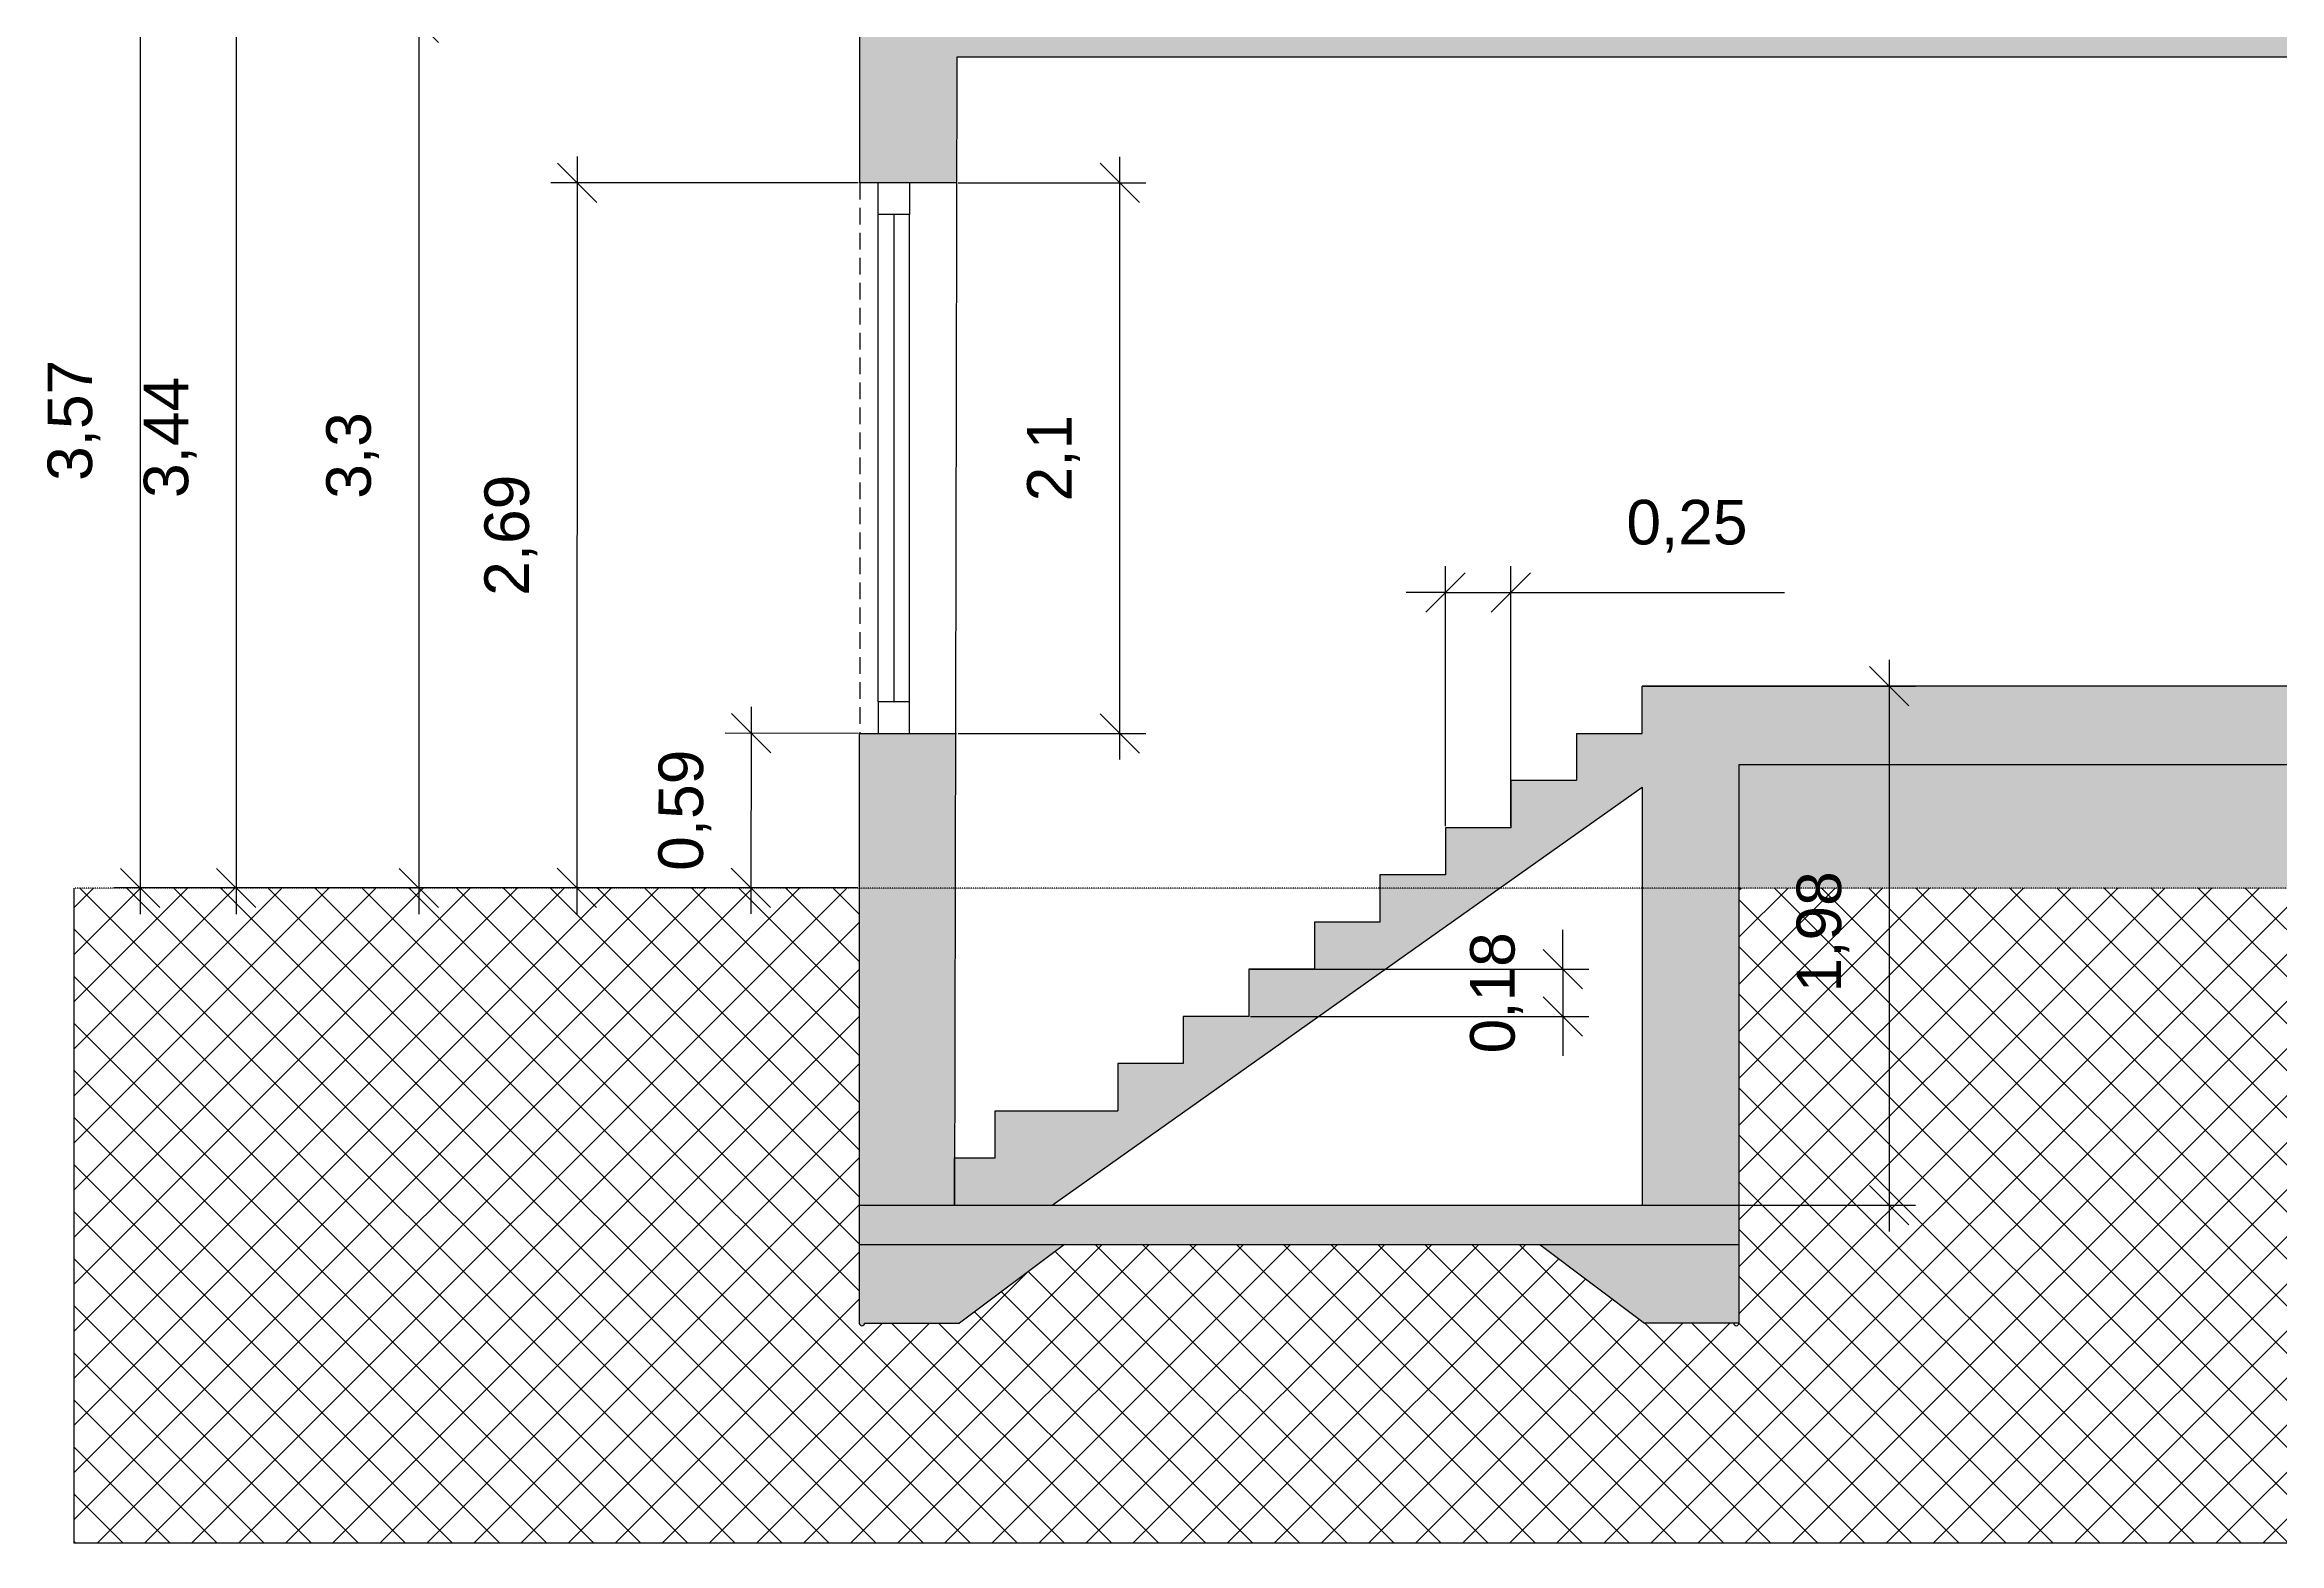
# Model space of a CAD drawing. Header units: millimetres. Extents: x -60009 to 113281, y -58228 to 411188.
# Drawn here: x 37916 to 46442, y 59310 to 65028 of the extents above; entities that cross this region are included whole.
import ezdxf

# ---------------------------------------------------------------- set-up
doc = ezdxf.new("R2010")
doc.units = ezdxf.units.MM
doc.linetypes.add('ACAD_ISO03W100', pattern=[30, 12, -18])
doc.linetypes.add('HIDDEN', pattern=[9.525, 6.35, -3.175])
doc.layers.get('0').update_dxf_attribs({"color": 1})
doc.layers.add('Grundritningar', color=1, linetype='Continuous')
doc.layers.add('Mått', color=4, linetype='Continuous')
doc.styles.get("Standard").update_dxf_attribs({"font": 'Arial.ttf', "height": 170})
doc.dimstyles.new('Egen dimension', dxfattribs={"dimscale": 10, "dimtxt": 2.5, "dimasz": 15, "dimexe": 10, "dimexo": 0.625, "dimgap": 15, "dimtad": 1, "dimlfac": 0.001, "dimtxsty": 'Standard', "dimblk": 'OBLIQUE', "dimblk1": 'OBLIQUE', "dimblk2": 'OBLIQUE', "dimcen": 20, "dimdle": 10, "dimadec": 0, "dimazin": 0, "dimtfac": 1, "dimtmove": 0, "dimatfit": 3, "dimldrblk": 'OPEN90', "dimfxl": 1, "dimarcsym": 0})

# ---------------------------------------------------------------- blocks, each defined once
blk = doc.blocks.new('_Oblique')
at = {"color": 0, "linetype": 'ByBlock', "lineweight": -2}
blk.add_line((-0.5, -0.5), (0.5, 0.5), dxfattribs=at)
blk = doc.blocks.new('*D222')
at = {"layer": 'Defpoints', "color": 0, "transparency": 16777216}
for p in [(41395.7, 64500.4), (42017.6, 64500.4), (41395.7, 62400.4)]:
    blk.add_point(p, dxfattribs=at)
at = {"layer": 'Mått', "color": 0, "lineweight": -2, "transparency": 16777216}
for p, q in [((42017.6, 62300.4), (42017.6, 64600.4)), ((41401.9, 64500.4), (42117.6, 64500.4)), ((41401.9, 62400.4), (42117.6, 62400.4))]:
    blk.add_line(p, q, dxfattribs=at)
at = {"layer": 'Mått', "color": 0, "lineweight": -2, "transparency": 16777216, "xscale": 150, "yscale": 150, "zscale": 150}
for p, rotation in [((42017.6, 64500.4), 90), ((42017.6, 62400.4), 270)]:
    blk.add_blockref('_Oblique', p, dxfattribs=dict(at, rotation=rotation))
at = {"layer": 'Mått', "color": 0, "transparency": 16777216, "insert": (41765.2, 63450.4), "char_height": 170, "attachment_point": 5, "rotation": 90}
blk.add_mtext('2,1', dxfattribs=at)
blk = doc.blocks.new('_Open90')
at = {"color": 0, "linetype": 'ByBlock', "lineweight": -2}
for p, q in [((0, 0), (-1, 0)), ((-0.5, 0.5), (0, 0)), ((0, 0), (-0.5, -0.5))]:
    blk.add_line(p, q, dxfattribs=at)
blk = doc.blocks.new('*D224')
at = {"layer": 'Defpoints', "color": 0, "transparency": 16777216}
for p in [(43167, 65378.7), (38280.4, 61810.4), (41024.3, 61810.4)]:
    blk.add_point(p, dxfattribs=at)
at = {"layer": 'Mått', "color": 0, "lineweight": -2, "transparency": 16777216}
for p, q in [((38280.4, 65478.7), (38280.4, 61710.4)), ((43160.7, 65378.7), (38180.4, 65378.7)), ((41018.1, 61810.4), (38180.4, 61810.4))]:
    blk.add_line(p, q, dxfattribs=at)
at = {"layer": 'Mått', "color": 0, "lineweight": -2, "transparency": 16777216, "xscale": 150, "yscale": 150, "zscale": 150}
for p, rotation in [((38280.4, 65378.7), 90), ((38280.4, 61810.4), 270)]:
    blk.add_blockref('_Oblique', p, dxfattribs=dict(at, rotation=rotation))
at = {"layer": 'Mått', "color": 0, "transparency": 16777216, "insert": (38028, 63594.5), "char_height": 170, "attachment_point": 5, "rotation": 90}
blk.add_mtext('3,57', dxfattribs=at)
blk = doc.blocks.new('*D225')
at = {"layer": 'Defpoints', "color": 0, "transparency": 16777216}
for p in [(40727, 65248.7), (38647.4, 61810.4), (41024.3, 61810.4)]:
    blk.add_point(p, dxfattribs=at)
at = {"layer": 'Mått', "color": 0, "lineweight": -2, "transparency": 16777216}
for p, q in [((38647.4, 65348.7), (38647.4, 61710.4)), ((40720.7, 65248.7), (38547.4, 65248.7)), ((41018.1, 61810.4), (38547.4, 61810.4))]:
    blk.add_line(p, q, dxfattribs=at)
at = {"layer": 'Mått', "color": 0, "lineweight": -2, "transparency": 16777216, "xscale": 150, "yscale": 150, "zscale": 150}
for p, rotation in [((38647.4, 65248.7), 90), ((38647.4, 61810.4), 270)]:
    blk.add_blockref('_Oblique', p, dxfattribs=dict(at, rotation=rotation))
at = {"layer": 'Mått', "color": 0, "transparency": 16777216, "insert": (38395, 63529.5), "char_height": 170, "attachment_point": 5, "rotation": 90}
blk.add_mtext('3,44', dxfattribs=at)
blk = doc.blocks.new('*D226')
at = {"layer": 'Defpoints', "color": 0, "transparency": 16777216}
for p in [(40727, 65110.4), (39343.8, 61810.4), (41024.3, 61810.4)]:
    blk.add_point(p, dxfattribs=at)
at = {"layer": 'Mått', "color": 0, "lineweight": -2, "transparency": 16777216}
for p, q in [((39343.8, 65210.4), (39343.8, 61710.4)), ((40720.7, 65110.4), (39243.8, 65110.4)), ((41018.1, 61810.4), (39243.8, 61810.4))]:
    blk.add_line(p, q, dxfattribs=at)
at = {"layer": 'Mått', "color": 0, "lineweight": -2, "transparency": 16777216, "xscale": 150, "yscale": 150, "zscale": 150}
for p, rotation in [((39343.8, 65110.4), 90), ((39343.8, 61810.4), 270)]:
    blk.add_blockref('_Oblique', p, dxfattribs=dict(at, rotation=rotation))
at = {"layer": 'Mått', "color": 0, "transparency": 16777216, "insert": (39091.4, 63460.4), "char_height": 170, "attachment_point": 5, "rotation": 90}
blk.add_mtext('3,3', dxfattribs=at)
blk = doc.blocks.new('*D227')
at = {"layer": 'Defpoints', "color": 0, "transparency": 16777216}
for p in [(41025.7, 64500.4), (39946.4, 61810.9), (41024.3, 61810.4)]:
    blk.add_point(p, dxfattribs=at)
at = {"layer": 'Mått', "color": 0, "lineweight": -2, "transparency": 16777216}
for p, q in [((39947.8, 64600.9), (39946.4, 61710.9)), ((41019.4, 64500.4), (39847.7, 64501)), ((41018.1, 61810.4), (39846.4, 61811))]:
    blk.add_line(p, q, dxfattribs=at)
at = {"layer": 'Mått', "color": 0, "lineweight": -2, "transparency": 16777216, "xscale": 150, "yscale": 150, "zscale": 150}
for p, rotation in [((39947.7, 64500.9), 89.97150718823626), ((39946.4, 61810.9), 269.9715071882363)]:
    blk.add_blockref('_Oblique', p, dxfattribs=dict(at, rotation=rotation))
at = {"layer": 'Mått', "color": 0, "transparency": 16777216, "insert": (39694.7, 63156), "char_height": 170, "attachment_point": 5, "rotation": 89.97151}
blk.add_mtext('2,69', dxfattribs=at)
blk = doc.blocks.new('*D228')
at = {"layer": 'Defpoints', "color": 0, "transparency": 16777216}
for p in [(41025.7, 62400.4), (40610.6, 61811.3), (41024.3, 61810.4)]:
    blk.add_point(p, dxfattribs=at)
at = {"layer": 'Mått', "color": 0, "lineweight": -2, "transparency": 16777216}
for p, q in [((40612.2, 62501.3), (40610.4, 61711.3)), ((41019.4, 62400.4), (40512, 62401.5)), ((41018.1, 61810.4), (40510.6, 61811.5))]:
    blk.add_line(p, q, dxfattribs=at)
at = {"layer": 'Mått', "color": 0, "lineweight": -2, "transparency": 16777216, "xscale": 150, "yscale": 150, "zscale": 150}
for p, rotation in [((40612, 62401.3), 89.87009230741623), ((40610.6, 61811.3), 269.8700923074163)]:
    blk.add_blockref('_Oblique', p, dxfattribs=dict(at, rotation=rotation))
at = {"layer": 'Mått', "color": 0, "transparency": 16777216, "insert": (40358.9, 62106.9), "char_height": 170, "attachment_point": 5, "rotation": 89.87009}
blk.add_mtext('0,59', dxfattribs=at)
blk = doc.blocks.new('*D231')
at = {"layer": 'Defpoints', "color": 0, "transparency": 16777216}
for p in [(44010.4, 62580.4), (44010.4, 60600.4), (44953.3, 60600.4)]:
    blk.add_point(p, dxfattribs=at)
at = {"layer": 'Mått', "color": 0, "lineweight": -2, "transparency": 16777216}
for p, q in [((44953.3, 62680.4), (44953.3, 60500.4)), ((44016.6, 62580.4), (45053.3, 62580.4)), ((44016.6, 60600.4), (45053.3, 60600.4))]:
    blk.add_line(p, q, dxfattribs=at)
at = {"layer": 'Mått', "color": 0, "lineweight": -2, "transparency": 16777216, "xscale": 150, "yscale": 150, "zscale": 150}
for p, rotation in [((44953.3, 62580.4), 90), ((44953.3, 60600.4), 270)]:
    blk.add_blockref('_Oblique', p, dxfattribs=dict(at, rotation=rotation))
at = {"layer": 'Mått', "color": 0, "transparency": 16777216, "insert": (44700.9, 61643.1), "char_height": 170, "attachment_point": 5, "rotation": 90}
blk.add_mtext('1,98', dxfattribs=at)
blk = doc.blocks.new('*D232')
at = {"layer": 'Defpoints', "color": 0, "transparency": 16777216}
for p in [(43510.4, 62937.9), (43260.4, 62040.4), (43510.4, 62040.4)]:
    blk.add_point(p, dxfattribs=at)
at = {"layer": 'Mått', "color": 0, "lineweight": -2, "transparency": 16777216}
for p, q in [((43260.4, 62046.6), (43260.4, 63037.9)), ((43510.4, 62046.6), (43510.4, 63037.9)), ((43260.4, 62937.9), (43110.4, 62937.9)), ((43260.4, 62937.9), (43510.4, 62937.9)), ((43510.4, 62937.9), (44553.4, 62937.9))]:
    blk.add_line(p, q, dxfattribs=at)
at = {"layer": 'Mått', "color": 0, "lineweight": -2, "transparency": 16777216, "xscale": 150, "yscale": 150, "zscale": 150}
blk.add_blockref('_Oblique', (43260.4, 62937.9), dxfattribs=at)
at = {"layer": 'Mått', "color": 0, "lineweight": -2, "transparency": 16777216, "xscale": 150, "yscale": 150, "zscale": 150, "rotation": 180}
blk.add_blockref('_Oblique', (43510.4, 62937.9), dxfattribs=at)
at = {"layer": 'Mått', "color": 0, "transparency": 16777216, "insert": (44181.9, 63190.3), "char_height": 170, "attachment_point": 5}
blk.add_mtext('0,25', dxfattribs=at)
blk = doc.blocks.new('*D233')
at = {"layer": 'Defpoints', "color": 0, "transparency": 16777216}
for p in [(42510.4, 61500.4), (42510.4, 61320.4), (43707.7, 61320.4)]:
    blk.add_point(p, dxfattribs=at)
at = {"layer": 'Mått', "color": 0, "lineweight": -2, "transparency": 16777216}
for p, q in [((43707.7, 61500.4), (43707.7, 61650.4)), ((42516.6, 61500.4), (43807.7, 61500.4)), ((43707.7, 61500.4), (43707.7, 61320.4)), ((42516.6, 61320.4), (43807.7, 61320.4)), ((43707.7, 61320.4), (43707.7, 61170.4))]:
    blk.add_line(p, q, dxfattribs=at)
at = {"layer": 'Mått', "color": 0, "lineweight": -2, "transparency": 16777216, "xscale": 150, "yscale": 150, "zscale": 150}
for p, rotation in [((43707.7, 61500.4), 270), ((43707.7, 61320.4), 90)]:
    blk.add_blockref('_Oblique', p, dxfattribs=dict(at, rotation=rotation))
at = {"layer": 'Mått', "color": 0, "transparency": 16777216, "insert": (43455.3, 61410.4), "char_height": 170, "attachment_point": 5, "rotation": 90}
blk.add_mtext('0,18', dxfattribs=at)

msp = doc.modelspace()

# ---------------------------------------------------------------- hatches: boundary and pattern name
at = {"layer": 'Grundritningar'}
h = msp.add_hatch(dxfattribs=at)
h.set_pattern_fill('AR-CONC', color=256)
h.paths.add_polyline_path([(49936.989, 62280.381), (44380.38, 62280.381), (44380.38, 61810.381), (49936.989, 61810.381), (49936.989, 61910.381)])
h.paths.add_polyline_path([(51975.145, 71906.799), (47475.145, 71906.799), (47475.145, 71456.799), (51975.145, 71456.799)])
h = msp.add_hatch(color=256, dxfattribs=at)
h.dxf.hatch_style = 1
h.paths.add_polyline_path([(50606.989, 65248.665), (48166.993, 65378.665), (45666.993, 65378.665), (43166.993, 65378.665), (40726.989, 65248.665), (40726.989, 65110.381), (41025.652, 65110.381), (41025.652, 64500.381), (41395.652, 64500.381), (41396.704, 64980.381), (49936.989, 64980.381), (49936.989, 62400.381), (49936.989, 62100.381), (49936.989, 61910.381), (49936.989, 61810.381), (50306.989, 61810.381), (50306.989, 65098.665), (50606.989, 65098.665)])
h.paths.add_polyline_path([(50306.989, 61810.381), (49936.989, 61810.381), (49936.989, 61040.381), (49786.989, 61040.381), (49786.989, 60740.381), (50456.989, 60740.381), (50456.989, 61025.966, 0.32282281), (50443.314, 61044.94), (50306.989, 61090.381)])
h.paths.add_polyline_path([(49936.989, 62400.381), (49936.989, 62580.381), (44010.38, 62580.382), (44010.38, 62400.382), (43760.38, 62400.382), (43760.38, 62220.382), (43510.38, 62220.382), (43510.38, 62040.382), (43260.38, 62040.382), (43260.38, 61860.382), (43010.38, 61860.382), (43010.38, 61810.381), (43467.741, 61810.381), (44010.38, 62194.947), (44010.38, 61810.381), (44380.38, 61810.381), (44380.38, 62280.381), (49936.989, 62280.381)], flags=17)
h.paths.add_polyline_path([(44380.38, 61810.381), (44010.38, 61810.381), (44010.38, 60600.381), (44380.38, 60600.381)])
h.paths.add_polyline_path([(44380.38, 60600.381), (44010.38, 60600.381), (41024.314, 60600.381), (41024.314, 60450.381), (44380.38, 60450.381)])
h.paths.add_polyline_path([(44380.38, 60450.381), (43620.38, 60450.381), (44020.38, 60150.381), (44380.38, 60150.381)])
h.paths.add_polyline_path([(41806.989, 60450.381), (41024.314, 60450.381), (41024.314, 60150.381, 1), (41044.314, 60150.381), (41406.989, 60150.381)])
h.paths.add_polyline_path([(41389.752, 61810.381), (41024.314, 61810.381), (41024.314, 60600.381), (41387.099, 60600.381), (41387.099, 60600.518), (41387.099, 60780.382), (41387.494, 60780.382)])
h.paths.add_polyline_path([(43467.741, 61810.381), (43010.38, 61810.381), (43010.38, 61680.382), (42760.38, 61680.382), (42760.38, 61500.382), (42510.38, 61500.382), (42510.38, 61320.382), (42260.38, 61320.382), (42260.38, 61140.382), (42010.38, 61140.382), (42010.38, 60960.382), (41542.907, 60960.382), (41542.907, 60780.382), (41387.494, 60780.382), (41387.099, 60600.518), (41387.099, 60600.381), (41760.379, 60600.381)])
h = msp.add_hatch(color=256, dxfattribs=at)
h.dxf.hatch_style = 1
h.paths.add_polyline_path([(41391.046, 62400.381), (41024.314, 62400.381), (41024.314, 61810.381), (41389.752, 61810.381)])
h = msp.add_hatch(dxfattribs=at)
h.set_pattern_fill('ANSI37', color=256, scale=40)
h.paths.add_polyline_path([(54966.989, 61810.381), (50306.989, 61810.381), (50306.989, 61090.381), (50443.314, 61044.94, -0.32282281), (50456.989, 61025.966), (50456.989, 60740.381, -1), (50436.989, 60740.381), (49786.989, 60740.381), (49786.989, 61040.381), (49936.989, 61040.381), (49936.989, 61810.381), (44380.38, 61810.381), (44380.38, 60450.381), (44380.38, 60150.381, -1), (44360.38, 60150.381), (44020.38, 60150.381), (43620.38, 60450.381), (41806.989, 60450.381), (41406.989, 60150.381), (41044.314, 60150.381, -1), (41024.314, 60150.381), (41024.314, 61810.381), (38026.989, 61810.381), (38026.989, 59310.381), (54966.989, 59310.381)])
h.paths.add_polyline_path([(44861.362, 61361.757), (44861.362, 61908.285), (44511.066, 61908.285), (44511.066, 61361.757)], flags=9)

# ---------------------------------------------------------------- linework, layer by layer
for p, q in [((41025.652, 64500.381), (41025.652, 65110.381)), ((41396.704, 64980.381), (41387.099, 60600.381)), ((49936.989, 64980.381), (41396.375, 64980.381)), ((41395.652, 64500.381), (41025.652, 64500.381)), ((41395.652, 64500.381), (41025.652, 64500.381)), ((41095.652, 62520.381), (41095.652, 64500.381)), ((41215.652, 64500.381), (41215.652, 64380.381)), ((41215.652, 64380.381), (41095.652, 64380.381)), ((41215.652, 64380.381), (41155.652, 64380.381)), ((41155.652, 64380.381), (41155.652, 62520.381)), ((41215.652, 62520.381), (41215.652, 64380.381)), ((44010.38, 62400.382), (44010.38, 62580.382)), ((41155.652, 62520.381), (41095.652, 62520.381)), ((41095.652, 62520.381), (41095.652, 62400.381)), ((41215.652, 62520.381), (41155.652, 62520.381)), ((41215.652, 62400.381), (41215.652, 62520.381)), ((41024.314, 62400.381), (41024.314, 60150.381)), ((41025.652, 62400.381), (41395.652, 62400.381)), ((41095.652, 62400.381), (41215.652, 62400.381)), ((43760.38, 62400.382), (43760.38, 62220.382)), ((43760.38, 62400.382), (44010.38, 62400.382)), ((44380.38, 62280.381), (44380.38, 60450.381)), ((49936.989, 62280.381), (44380.38, 62280.381)), ((41760.38, 60600.382), (44010.38, 62194.947)), ((43760.38, 62220.382), (43510.38, 62220.382)), ((43510.38, 62220.382), (43510.38, 62040.382)), ((44010.38, 62194.947), (44010.38, 60600.382)), ((43510.38, 62040.382), (43260.38, 62040.382)), ((43260.38, 62040.382), (43260.38, 61860.382)), ((38026.989, 61810.381), (38026.989, 59310.381)), ((43260.38, 61860.382), (43010.38, 61860.382)), ((43010.38, 61860.382), (43010.38, 61680.382)), ((43010.38, 61680.382), (42760.38, 61680.382)), ((42760.38, 61680.382), (42760.38, 61500.382)), ((42760.38, 61500.382), (42510.38, 61500.382)), ((42510.38, 61500.382), (42510.38, 61320.382)), ((42510.38, 61320.382), (42260.38, 61320.382)), ((42260.38, 61320.382), (42260.38, 61140.382)), ((42260.38, 61140.382), (42010.38, 61140.382)), ((42010.38, 61140.382), (42010.38, 60960.382)), ((41542.907, 60780.382), (41542.907, 60960.382)), ((41542.907, 60960.382), (42010.38, 60960.382)), ((41387.099, 60600.382), (41387.099, 60780.382)), ((41387.099, 60780.382), (41542.907, 60780.382)), ((41025.652, 60600.381), (44380.38, 60600.381)), ((44010.38, 60600.381), (44380.38, 60600.381)), ((41025.652, 60450.381), (44380.38, 60450.381)), ((41806.989, 60450.381), (41406.989, 60150.381)), ((43620.38, 60450.381), (44020.38, 60150.381)), ((44380.38, 60450.381), (44380.38, 60150.381)), ((41044.314, 60150.381), (41406.989, 60150.381)), ((44380.38, 60150.381), (44020.38, 60150.381)), ((54966.989, 59310.381), (38026.989, 59310.381))]:
    msp.add_line(p, q, dxfattribs=at)
at = {"layer": 'Grundritningar', "linetype": 'HIDDEN', "ltscale": 10}
msp.add_line((41025.652, 64500.381), (41025.652, 62400.381), dxfattribs=at)
at = {"layer": 'Grundritningar', "ltscale": 100}
msp.add_line((49936.989, 62580.381), (44010.38, 62580.382), dxfattribs=at)
at = {"layer": 'Grundritningar', "linetype": 'ACAD_ISO03W100', "ltscale": 0.05}
msp.add_line((54966.989, 61810.381), (38026.989, 61810.381), dxfattribs=at)
at = {"layer": 'Grundritningar'}
for centre in [(41034.314, 60150.381), (44370.38, 60150.381)]:
    msp.add_arc(centre, 10, 180, 0, dxfattribs=at)

# ---------------------------------------------------------------- dimensions: what is measured, and where the dimension line sits
at = {"layer": 'Mått'}
for base, p1, p2, picture, middle in [((38280.382, 61810.381), (43166.993, 65378.665), (41024.314, 61810.381), '*D224', (38027.988, 63594.523)), ((39343.801, 61810.381), (40726.989, 65110.381), (41024.314, 61810.381), '*D226', (39091.407, 63460.381)), ((42017.55, 64500.381), (41395.652, 62400.381), (41395.652, 64500.381), '*D222', (41765.156, 63450.381))]:
    dim = msp.add_linear_dim(base=base, p1=p1, p2=p2, angle=90, dimstyle='Egen dimension', dxfattribs=at)
    dim.commit()
    dim.dimension.update_dxf_attribs({"geometry": picture, "text_midpoint": middle})
for base, p1, p2, angle, picture, middle, dimtype in [((38647.377, 61810.381), (40726.989, 65248.665), (41024.314, 61810.381), 90, '*D225', (38647.377, 63529.523), 160), ((44953.328, 60600.381), (44010.38, 62580.382), (44010.38, 60600.381), 90, '*D231', (44953.328, 61643.138), 160), ((40610.645, 61811.319), (41025.652, 62400.381), (41024.314, 61810.381), 269.8700923, '*D228', (40611.314, 62106.319), 161), ((43707.656, 61320.382), (42510.38, 61500.382), (42510.38, 61320.382), 90, '*D233', (43707.656, 61410.382), 160)]:
    dim = msp.add_linear_dim(base=base, p1=p1, p2=p2, angle=angle, dimstyle='Egen dimension', dxfattribs=at)
    dim.commit()
    dim.dimension.update_dxf_attribs({"geometry": picture, "text_midpoint": middle, "dimtype": dimtype})
dim = msp.add_aligned_dim(p1=(41025.652, 64500.381), p2=(41024.314, 61810.381), distance=-1077.906, dimstyle='Egen dimension', dxfattribs=at)
dim.commit()
dim.dimension.update_dxf_attribs({"geometry": '*D227', "text_midpoint": (39694.683, 63156.043)})
dim = msp.add_linear_dim(base=(43510.38, 62937.92), p1=(43260.38, 62040.382), p2=(43510.38, 62040.382), dimstyle='Egen dimension', dxfattribs=at)
dim.commit()
dim.dimension.update_dxf_attribs({"geometry": '*D232', "text_midpoint": (44181.867, 63190.314)})

doc.saveas('drawing.dxf')
